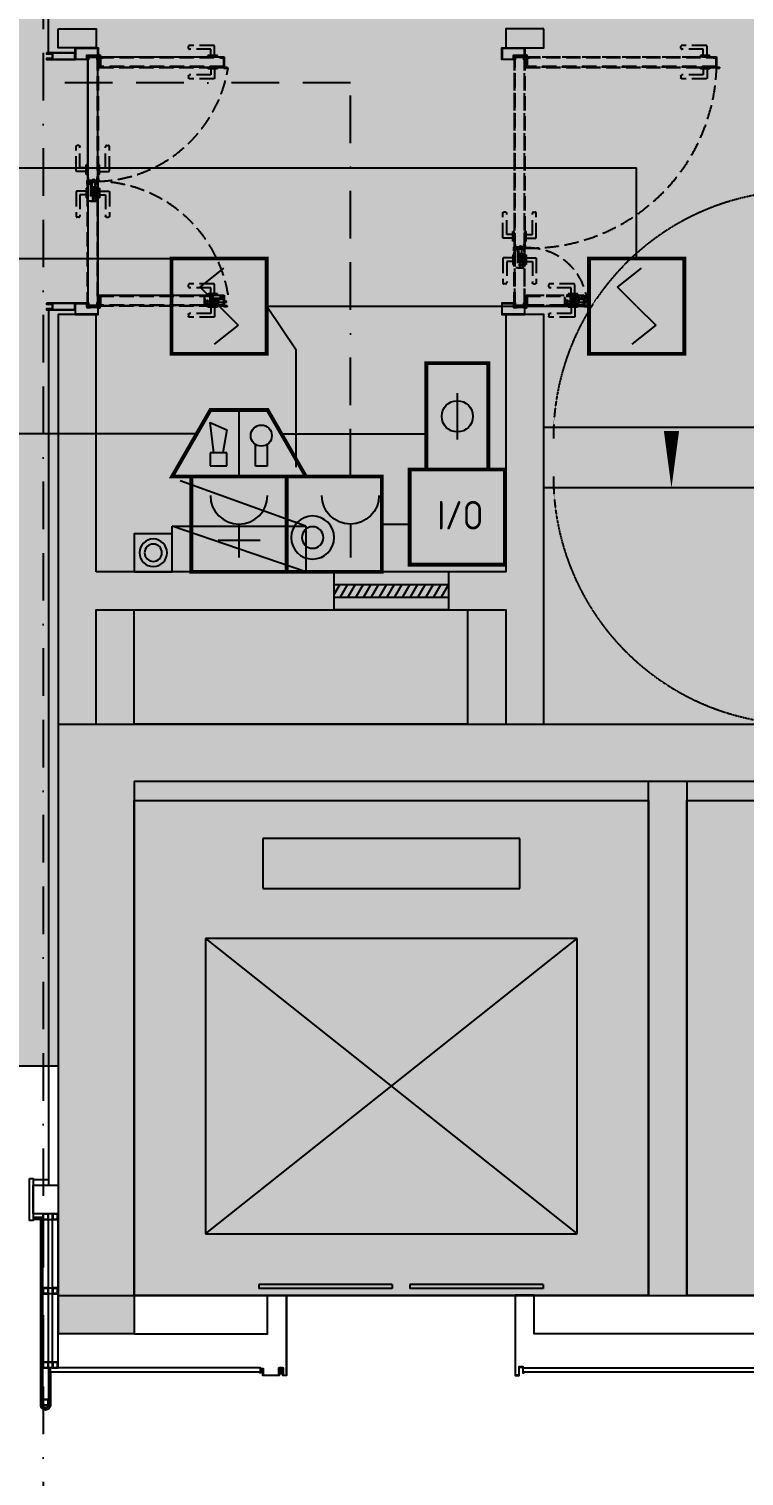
# Model space of a CAD drawing. Extents: x -284868 to 304789, y -137694 to 137894.
# Drawn here: x 202035 to 205789, y -96536 to -88938 of the extents above; entities that cross this region are included whole.
import ezdxf
from ezdxf.enums import TextEntityAlignment as Align

# ---------------------------------------------------------------- set-up
doc = ezdxf.new("R2010")
doc.units = 0
doc.linetypes.add('BORDER2', pattern=[0.875, 0.25, -0.125, 0.25, -0.125, 0, -0.125])
doc.linetypes.add('DASH', pattern=[0.35, 0.25, -0.1])
doc.layers.get('0').update_dxf_attribs({"linetype": 'CONTINUOUS'})
for name, color, linetype in [('0-墙', 4, 'CONTINUOUS'), ('0-建筑柱体', 251, 'CONTINUOUS'), ('0-消防栓(给排水)', 9, 'CONTINUOUS'), ('0-电梯', 3, 'CONTINUOUS'), ('0-窗', 11, 'CONTINUOUS'), ('0-非设计区域', 251, 'CONTINUOUS'), ('1P-DOOR-门扇', 2, 'CONTINUOUS'), ('1P-DP-门套', 2, 'CONTINUOUS'), ('E-FIRE-CIRC', 120, 'CONTINUOUS'), ('E-FIRE-EQPM', 3, 'CONTINUOUS'), ('EQUIP-消防', 3, 'CONTINUOUS'), ('P-完成面', 42, 'CONTINUOUS'), ('P-平面楼梯', 3, 'CONTINUOUS'), ('P-门扇', 6, 'CONTINUOUS'), ('WIRE-消防电源', 2, 'TG_D'), ('WIRE-照明', 130, 'CONTINUOUS'), ('WIRE-电话插孔', 120, 'BORDER2'), ('塔楼平面图$0$EQUIP-消防', 3, 'CONTINUOUS'), ('塔楼平面图$0$EQUIP_消火栓', 7, 'CONTINUOUS')]:
    doc.layers.add(name, color=color, linetype=linetype)
doc.layers.get('塔楼平面图$0$EQUIP_消火栓').off()
doc.styles.add('_TEL_ATTDEF', font='GBENOR', dxfattribs={"width": 0.8, "height": 3, "bigfont": 'GBCBIG'})
doc.styles.get("Standard").update_dxf_attribs({"font": 'GBENOR', "bigfont": 'GBCBIG'})
doc.styles.add('TG_LINETYPE', font='SIMPLEX', dxfattribs={"width": 0.8, "height": 3, "bigfont": 'HZTXT'})
doc.styles.add('塔楼平面图$0$Standard', font='gbenor.shx', dxfattribs={"bigfont": 'gbcbig.shx'})
doc.linetypes.add('TG_D', pattern='A,2,-0.3,["D",TG_LINETYPE,S=0.1,R=0,X=-0.23,Y=-0.15],0', length=2.3)
pattern_1 = [(45, (-0.1692, 11.7), (-1.12253, 1.12253), []), (135, (-0.1692, 11.7), (-1.12253, -1.12253), [])]
pattern_2 = [(225, (0.1692, 38.3), (1.12253, -1.12253), []), (315, (0.1692, 38.3), (1.12253, 1.12253), [])]

# ---------------------------------------------------------------- blocks, each defined once
blk = doc.blocks.new('213r5467')
for p, q in [((-90909.2, -260063), (-90909.2, -260325.5)), ((-89559.2, -260063), (-90909.2, -260063)), ((-89559.2, -260325.5), (-89559.2, -260063)), ((-90909.2, -260325.5), (-89559.2, -260325.5)), ((-91209.2, -260588), (-91209.2, -262138)), ((-89259.2, -260588), (-91209.2, -260588)), ((-91209.2, -260588), (-89259.2, -262138)), ((-91209.2, -262138), (-89259.2, -260588)), ((-89259.2, -262138), (-89259.2, -260588)), ((-91209.2, -262138), (-89259.2, -262138))]:
    blk.add_line(p, q)
blk.add_lwpolyline([(-88884.2, -262463), (-91584.2, -262463), (-91584.2, -259863), (-88884.2, -259863), (-88884.2, -262463)])
blk = doc.blocks.new('sgASGHHHH')
for points in [[(-108645.8, -911224), (-109045.8, -910924), (-109045.8, -914124), (-108645.8, -914124)], [(-109045.8, -910924), (-108645.8, -911224), (-102995.8, -911224), (-102645.8, -910924)]]:
    blk.add_hatch(color=256).paths.add_polyline_path(points)
at = {"color": 4}
for p, q in [((-109045.8, -910924), (-109045.8, -914124)), ((-109045.8, -910924), (-102645.8, -910924)), ((-108645.8, -911224), (-108645.8, -914124)), ((-108645.8, -911224), (-102995.8, -911224)), ((-108645.8, -914124), (-109045.8, -914124))]:
    blk.add_line(p, q, dxfattribs=at)
blk = doc.blocks.new('A$C5B4E3DF6')
for p, q in [((0, 240), (-658.7, 476.9)), ((-700, 0), (-700, 240)), ((0, 0), (-700, 240)), ((-700, 240), (0, 240)), ((0, 240), (0, 0)), ((0, 0), (-700, 0))]:
    blk.add_line(p, q)
for points in [[(-700, 240), (-541.4, 498.1), (-398.1, 240)], [(-398.1, 240), (-239.5, 498.1), (-96.1, 240)], [(-700, 0), (-700, 240), (0, 0)]]:
    blk.add_solid(points)
blk = doc.blocks.new('A$C2E9C7AB1')
blk.add_lwpolyline([(-200, 0), (0, 0), (0, -200), (-200, -200)], close=True)
for radius in [72.3, 45.5]:
    blk.add_circle((-100, -100), radius)
blk = doc.blocks.new('A$C3F6147FC')
blk.add_blockref('A$C5B4E3DF6', (1300, 7700))
at = {"xscale": -1, "rotation": 270}
blk.add_blockref('A$C2E9C7AB1', (600, 7900), dxfattribs=at)
blk = doc.blocks.new('$WINLIB2D$00000039')
at = {"color": 0}
for points in [[(-0.5, 0.5), (-0.5, -0.5)], [(0.5, 0.5), (-0.5, 0.5)], [(0.5, -0.5), (0.5, 0.5)], [(-0.5, 0.167), (0.5, 0.167)], [(-0.384, -0.167), (-0.448, 0.167)], [(-0.316, -0.167), (-0.38, 0.167)], [(-0.248, -0.167), (-0.312, 0.167)], [(-0.18, -0.167), (-0.244, 0.167)], [(-0.112, -0.167), (-0.176, 0.167)], [(-0.044, -0.167), (-0.108, 0.167)], [(0.024, -0.167), (-0.04, 0.167)], [(0.092, -0.167), (0.028, 0.167)], [(0.16, -0.167), (0.096, 0.167)], [(0.228, -0.167), (0.164, 0.167)], [(0.296, -0.167), (0.232, 0.167)], [(0.364, -0.167), (0.3, 0.167)], [(0.432, -0.167), (0.368, 0.167)], [(0.5, -0.167), (0.436, 0.167)], [(-0.452, -0.167), (-0.5, 0.084)], [(-0.5, -0.167), (0.5, -0.167)], [(0.5, -0.5), (-0.5, -0.5)]]:
    blk.add_lwpolyline(points, dxfattribs=at)
blk = doc.blocks.new('$DORLIB2D$00000127')
at = {"color": 0}
for points in [[(-0.5333, 0.7949), (-0.5333, 0.6904)], [(-0.0333, 0.7949), (-0.5333, 0.7949)], [(-0.0333, 0.7949), (-0.0333, 0.6904)], [(0.5333, 0.7949), (0.0333, 0.7949)], [(0.0333, 0.7949), (0.0333, 0.6904)], [(0.5333, 0.7949), (0.5333, 0.6904)], [(-0.0333, 0.6904), (-0.5333, 0.6904)], [(0.5333, 0.6904), (0.0333, 0.6904)], [(0.5, 0.5), (-0.5, 0.5)]]:
    blk.add_lwpolyline(points, dxfattribs=at)
blk = doc.blocks.new('A$C00a7c3ed')
at = {"linetype": 'DASH'}
for points in [[(-3800, 0, 0.414206), (-5100, -1300)], [(-3800, -2800, -0.41422), (-5100, -1500)]]:
    blk.add_lwpolyline(points, format="xyb", dxfattribs=at)
blk.add_lwpolyline([(-4480, -1147.5, 0, 0, 0), (-4480, -1560, 0, 80, 0), (-4480, -1260, 0, 0, 0)], format="xyseb")
blk.add_lwpolyline([(-5150, -1240), (-3860, -1240), (-3860, -1560), (-5150, -1560)], close=True)
blk = doc.blocks.new('A$C611527F21')
h = blk.add_hatch(color=7)
h.dxf.hatch_style = 1
h.set_gradient(color1=(255, 255, 255), color2=(255, 255, 0), tint=1, name='CYLINDER')
h.paths.add_polyline_path([(1340, -405), (1340, -380), (1320, -380), (1320, -406), (1325, -410), (1335, -410)])
for points in [[(60, -375), (60, -405), (55, -405), (55, -400), (56.5, -400), (56.5, -403.5), (58.5, -403.5), (58.5, -373.5), (81.5, -373.5), (81.5, -418.5), (98.5, -418.5), (98.5, 0), (0, 0), (0, 1.5), (100, 1.5), (100, -420), (80, -420), (80, -375), (60, -375)], [(1438.5, -400), (1438.5, -403.5), (1436.5, -403.5), (1436.5, -383.5), (1423.5, -383.5), (1423.5, -418.5), (1341.5, -418.5), (1341.5, -378.5), (1318.5, -378.5), (1318.5, -418.5), (1301.5, -418.5), (1301.5, 0), (1400, 0), (1400, 1.5), (1300, 1.5), (1300, -420), (1320, -420), (1320, -380), (1340, -380), (1340, -420), (1425, -420), (1425, -385), (1435, -385), (1435, -405), (1440, -405), (1440, -400), (1438.5, -400)]]:
    blk.add_lwpolyline(points)
blk.add_lwpolyline([(1340, -405), (1340, -380), (1320, -380), (1320, -406), (1325, -410), (1335, -410)], close=True)
blk = doc.blocks.new('A$C612A7C51')
for p, q in [((0.2, 34.9), (2.5, 34.9)), ((0.2, 34.9), (0.2, -1.2)), ((2.5, 34.9), (2.5, -1.2)), ((0.2, -1.2), (0.6, -3.1))]:
    blk.add_line(p, q)
for centre, radius, start, end in [((1.4, -6.7), 5.62, 101.53696, 78.46304), ((1.4, -6.7), 3.75, 100.86771, 85.47503), ((3.5, -0.1), 3.43, 199.35235, 238.0625)]:
    blk.add_arc(centre, radius, start, end)
blk = doc.blocks.new('A$C46293241')
at = {"layer": '1P-DP-门套'}
h = blk.add_hatch(dxfattribs=at)
h.set_pattern_fill('ANSI37', color=8, scale=0.3, style=0)
h.set_pattern_definition([(45, (-55.7338, 55.9993), (-0.67352, 0.67352), []), (135, (-55.7338, 55.9993), (-0.67352, -0.67352), [])])
h.paths.add_polyline_path([(-44.4, 58), (-44.4, 56), (-55.7, 56), (-55.7, 58)])
h = blk.add_hatch(dxfattribs=at)
h.set_pattern_fill('ANSI37', color=8, scale=0.3, style=0)
h.set_pattern_definition([(45, (-40.75, 41.9725), (-0.67352, 0.67352), []), (135, (-40.75, 41.9725), (-0.67352, -0.67352), [])])
h.paths.add_polyline_path([(-38.7, 42), (-40.7, 42), (-40.7, 56.7), (-38.7, 56.7)])
at = {"layer": '1P-DP-门套', "color": 8}
for points in [[(-44.4, 58), (-44.4, 56), (-55.7, 56), (-55.7, 58)], [(-38.7, 42), (-40.7, 42), (-40.7, 56.7), (-38.7, 56.7)]]:
    blk.add_lwpolyline(points, close=True, dxfattribs=at)
at = {"layer": 'P-完成面'}
blk.add_lwpolyline([(-39.3, 40.1, 0.238815), (-38.7, 41.1), (-38.7, 58), (-60, 58), (-60, 120), (0, 120), (0, 100), (-1.2, 100), (-1.2, 118.8), (-58.8, 118.8), (-58.8, 59.2), (-37.5, 59.2), (-37.5, 40.5, -0.238815), (-38.1, 39.5), (-38.2, 39.4, 0.238815), (-38.7, 38.4), (-38.7, 1.2), (-1.2, 1.2), (-1.2, 20), (0, 20), (0, 0), (-39.9, 0), (-39.9, 39, -0.238815), (-39.4, 40), (-39.3, 40.1)], format="xyb", dxfattribs=at)
blk.add_lwpolyline([(-3.2, 113.6), (-1.2, 113.6), (-1.2, 5.6), (-3.2, 5.6)], close=True, dxfattribs=at)
blk = doc.blocks.new('A$C31043D8C')
at = {"layer": 'P-门扇', "color": 251, "linetype": 'DASH', "ltscale": 300}
for p, q in [((-25, 0), (-25, -6)), ((-25, 0), (25, 0)), ((25, 0), (25, -6)), ((-23, -8), (23, -8)), ((-10, -8), (-10, -55)), ((-5, -60), (122, -60)), ((10, -8), (10, -40)), ((10, -40), (122, -40)), ((127, -45), (127, -55))]:
    blk.add_line(p, q, dxfattribs=at)
for centre, radius, start, end in [((-23, -6), 2, 180, 270), ((-5, -55), 5, 180, 270), ((23, -6), 2, 270, 0), ((122, -45), 5, 0, 90), ((122, -55), 5, 270, 0)]:
    blk.add_arc(centre, radius, start, end, dxfattribs=at)
blk = doc.blocks.new('*U269')
at = {"layer": 'P-门扇', "linetype": 'DASH', "ltscale": 300}
h = blk.add_hatch(dxfattribs=at)
h.set_pattern_fill('ANSI37', color=251, scale=0.5, style=0)
h.set_pattern_definition(pattern_1)
h.paths.add_polyline_path([(2.3, 11.7), (2.3, 41.7), (-0.2, 41.7), (-0.2, 11.7)])
h = blk.add_hatch(dxfattribs=at)
h.set_pattern_fill('ANSI37', color=251, scale=0.2, style=0)
h.set_pattern_definition([(45, (657.35, 55.1438), (-0.449013, 0.449013), []), (135, (657.35, 55.1438), (-0.449013, -0.449013), [])])
h.paths.add_polyline_path([(657.4, 56), (669.3, 56), (669.3, 55.1), (657.4, 55.1)])
at = {"layer": 'P-门扇', "color": 251, "linetype": 'DASH', "ltscale": 300}
for points in [[(2.3, 11.7), (2.3, 41.7), (-0.2, 41.7), (-0.2, 11.7)], [(0.8, 54.2), (654.7, 54.2), (654.7, 51.2), (0.8, 51.2)], [(0.8, 3.8), (654.7, 3.8), (654.7, 0.8), (0.8, 0.8)], [(657.4, 56), (669.3, 56), (669.3, 55.1), (657.4, 55.1)]]:
    blk.add_lwpolyline(points, close=True, dxfattribs=at)
for points in [[(654.7, 57.6), (654.7, 0.8), (0.8, 0.8), (0.8, 10.8), (3.3, 10.8), (3.3, 24.1), (2.4, 24.1), (2.4, 11.6), (0, 11.6), (0, 0), (655.5, 0), (655.5, 56.8), (671.2, 56.8, 0.995191), (671.2, 57.6), (653.4, 57.6, 0.414214), (653.2, 57.4), (653.2, 55.2, -0.414214), (652.2, 54.2), (0.8, 54.2), (0.8, 42.5), (3.3, 42.5), (3.3, 24.2), (2.4, 24.2), (2.4, 41.8), (0, 41.8), (0, 55), (652.2, 55, 0.414214), (652.4, 55.2), (652.4, 57.4, -0.414214), (653.4, 58.4), (671.1, 58.4, -1), (671.2, 56), (657.4, 56), (657.4, 56.8)], [(6.5, 5), (19.8, 5), (19.8, 3.8), (19.8, 5), (6.5, 5, -0.414214), (6, 5.5), (6, 49.5, -0.414214), (6.5, 50), (19.8, 50), (19.8, 51.2), (6.5, 51.2, 0.414214), (4.8, 49.5), (4.8, 5.8, 0.414214), (6.8, 3.8), (19.8, 3.8)], [(651.4, 5), (638.2, 5), (638.2, 3.8), (638.2, 5), (651.4, 5, 0.414214), (652, 5.5), (652, 49.5, 0.414214), (651.4, 50), (638.2, 50), (638.2, 51.2), (651.4, 51.2, -0.414214), (653.2, 49.5), (653.2, 5.8, -0.414214), (651.1, 3.8), (638.2, 3.8)]]:
    blk.add_lwpolyline(points, format="xyb", dxfattribs=at)
at = {"layer": '1P-DOOR-门扇', "color": 8, "linetype": 'ByBlock', "rotation": 180}
blk.add_blockref('A$C31043D8C', (595.4, 55), dxfattribs=at)
at = {"layer": '1P-DOOR-门扇', "color": 8, "linetype": 'ByBlock', "xscale": -1}
blk.add_blockref('A$C31043D8C', (595.4, 0), dxfattribs=at)
blk = doc.blocks.new('*U270')
at = {"layer": 'P-门扇', "linetype": 'DASH', "ltscale": 300}
h = blk.add_hatch(dxfattribs=at)
h.set_pattern_fill('ANSI37', color=251, scale=0.5, style=0)
h.set_pattern_definition(pattern_1)
h.paths.add_polyline_path([(2.3, 11.7), (2.3, 41.7), (-0.2, 41.7), (-0.2, 11.7)])
h = blk.add_hatch(dxfattribs=at)
h.set_pattern_fill('ANSI37', color=251, scale=0.2, style=0)
h.set_pattern_definition([(45, (657.4896, 55.1438), (-0.449013, 0.449013), []), (135, (657.4896, 55.1438), (-0.449013, -0.449013), [])])
h.paths.add_polyline_path([(657.5, 56), (669.5, 56), (669.5, 55.1), (657.5, 55.1)])
at = {"layer": 'P-门扇', "color": 251, "linetype": 'DASH', "ltscale": 300}
for points in [[(2.3, 11.7), (2.3, 41.7), (-0.2, 41.7), (-0.2, 11.7)], [(0.8, 54.2), (654.8, 54.2), (654.8, 51.2), (0.8, 51.2)], [(0.8, 3.8), (654.8, 3.8), (654.8, 0.8), (0.8, 0.8)], [(657.5, 56), (669.5, 56), (669.5, 55.1), (657.5, 55.1)]]:
    blk.add_lwpolyline(points, close=True, dxfattribs=at)
for points in [[(654.8, 57.6), (654.8, 0.8), (0.8, 0.8), (0.8, 10.8), (3.3, 10.8), (3.3, 24.1), (2.4, 24.1), (2.4, 11.6), (0, 11.6), (0, 0), (655.6, 0), (655.6, 56.8), (671.3, 56.8, 0.995191), (671.3, 57.6), (653.5, 57.6, 0.414214), (653.3, 57.4), (653.3, 55.2, -0.414214), (652.3, 54.2), (0.8, 54.2), (0.8, 42.5), (3.3, 42.5), (3.3, 24.2), (2.4, 24.2), (2.4, 41.8), (0, 41.8), (0, 55), (652.3, 55, 0.414214), (652.5, 55.2), (652.5, 57.4, -0.414214), (653.5, 58.4), (671.3, 58.4, -1), (671.3, 56), (657.5, 56), (657.5, 56.8)], [(6.5, 5), (19.8, 5), (19.8, 3.8), (19.8, 5), (6.5, 5, -0.414214), (6, 5.5), (6, 49.5, -0.414214), (6.5, 50), (19.8, 50), (19.8, 51.2), (6.5, 51.2, 0.414214), (4.8, 49.5), (4.8, 5.8, 0.414214), (6.8, 3.8), (19.8, 3.8)], [(651.6, 5), (638.3, 5), (638.3, 3.8), (638.3, 5), (651.6, 5, 0.414214), (652.1, 5.5), (652.1, 49.5, 0.414214), (651.6, 50), (638.3, 50), (638.3, 51.2), (651.6, 51.2, -0.414214), (653.3, 49.5), (653.3, 5.8, -0.414214), (651.3, 3.8), (638.3, 3.8)]]:
    blk.add_lwpolyline(points, format="xyb", dxfattribs=at)
at = {"layer": '1P-DOOR-门扇', "color": 8, "linetype": 'ByBlock', "rotation": 180}
blk.add_blockref('A$C31043D8C', (595.6, 55), dxfattribs=at)
at = {"layer": '1P-DOOR-门扇', "color": 8, "linetype": 'ByBlock', "xscale": -1}
blk.add_blockref('A$C31043D8C', (595.6, 0), dxfattribs=at)
blk = doc.blocks.new('A$C0AC0499D')
at = {"layer": 'P-门扇', "color": 251, "linetype": 'DASH', "ltscale": 300}
for p, q in [((0, 6), (-12, 6)), ((-12, 4), (-12, 6)), ((-12, 4), (0, -6)), ((0, -10), (0, 10)), ((0, 10), (3, 10)), ((3, -10), (3, 10)), ((3, 8), (88, 8)), ((88, 8), (88, -8)), ((98.8, 0), (-13.9, 0)), ((-4, 0), (0, 0)), ((3, -10), (0, -10)), ((2, 0), (1.2, 0)), ((3, -8), (88, -8))]:
    blk.add_line(p, q, dxfattribs=at)
blk = doc.blocks.new('A$C6733057F')
at = {"layer": 'P-门扇', "color": 251, "linetype": 'DASH', "ltscale": 300}
blk.add_line((102.6, -21.2), (102.6, 21.2), dxfattribs=at)
for points in [[(3.5, 13.9), (102.6, 13.9), (102.6, -14.1), (3.5, -14.1)], [(3.5, 12.4), (101.1, 12.4), (101.1, -12.6), (3.5, -12.6)]]:
    blk.add_lwpolyline(points, dxfattribs=at)
at = {"layer": '1P-DOOR-门扇', "color": 8}
blk.add_blockref('A$C31043D8C', (60, -25), dxfattribs=at)
at = {"layer": 'P-门扇', "color": 251, "linetype": 'DASH', "ltscale": 300, "extrusion": (0, 0, -1), "zscale": -1, "rotation": 180}
blk.add_blockref('A$C0AC0499D', (0, 0), dxfattribs=at)
blk = doc.blocks.new('*U267')
at = {"layer": 'P-门扇', "linetype": 'DASH', "ltscale": 300}
h = blk.add_hatch(dxfattribs=at)
h.set_pattern_fill('ANSI37', color=251, scale=0.5, angle=180, style=0)
h.set_pattern_definition(pattern_2)
h.paths.add_polyline_path([(-2.3, 38.3), (-2.3, 8.3), (0.2, 8.3), (0.2, 38.3)])
h = blk.add_hatch(dxfattribs=at)
h.set_pattern_fill('ANSI37', color=251, scale=0.2, angle=180, style=0)
h.set_pattern_definition([(225, (-657.4896, -5.1438), (0.449013, -0.449013), []), (315, (-657.4896, -5.1438), (0.449013, 0.449013), [])])
h.paths.add_polyline_path([(-657.5, -6), (-669.5, -6), (-669.5, -5.1), (-657.5, -5.1)])
at = {"layer": 'P-门扇', "color": 251, "linetype": 'DASH', "ltscale": 300}
for points in [[(-654.8, -7.6), (-654.8, 49.2), (-0.8, 49.2), (-0.8, 39.2), (-3.3, 39.2), (-3.3, 25.9), (-2.4, 25.9), (-2.4, 38.4), (0, 38.4), (0, 50), (-655.6, 50), (-655.6, -6.8), (-671.3, -6.8, 0.995191), (-671.3, -7.6), (-653.5, -7.6, 0.414214), (-653.3, -7.4), (-653.3, -5.2, -0.414214), (-652.3, -4.2), (-0.8, -4.2), (-0.8, 7.5), (-3.3, 7.5), (-3.3, 25.8), (-2.4, 25.8), (-2.4, 8.2), (0, 8.2), (0, -5), (-652.3, -5, 0.414214), (-652.5, -5.2), (-652.5, -7.4, -0.414214), (-653.5, -8.4), (-671.3, -8.4, -1), (-671.3, -6), (-657.5, -6), (-657.5, -6.8)], [(-651.6, 45), (-638.3, 45), (-638.3, 46.2), (-638.3, 45), (-651.6, 45, 0.414214), (-652.1, 44.5), (-652.1, 0.5, 0.414214), (-651.6, 0), (-638.3, 0), (-638.3, -1.2), (-651.6, -1.2, -0.414214), (-653.3, 0.5), (-653.3, 44.2, -0.414214), (-651.3, 46.2), (-638.3, 46.2)], [(-6.5, 45), (-19.8, 45), (-19.8, 46.2), (-19.8, 45), (-6.5, 45, -0.414214), (-6, 44.5), (-6, 0.5, -0.414214), (-6.5, 0), (-19.8, 0), (-19.8, -1.2), (-6.5, -1.2, 0.414214), (-4.8, 0.5), (-4.8, 44.2, 0.414214), (-6.8, 46.2), (-19.8, 46.2)]]:
    blk.add_lwpolyline(points, format="xyb", dxfattribs=at)
for points in [[(-0.8, 46.2), (-654.8, 46.2), (-654.8, 49.2), (-0.8, 49.2)], [(-2.3, 38.3), (-2.3, 8.3), (0.2, 8.3), (0.2, 38.3)], [(-657.5, -6), (-669.5, -6), (-669.5, -5.1), (-657.5, -5.1)], [(-0.8, -4.2), (-654.8, -4.2), (-654.8, -1.2), (-0.8, -1.2)]]:
    blk.add_lwpolyline(points, close=True, dxfattribs=at)
at = {"layer": 'P-门扇', "color": 251, "linetype": 'DASH', "ltscale": 300, "extrusion": (0, 0, -1), "zscale": -1, "rotation": 180}
blk.add_blockref('A$C31043D8C', (595.6, 50), dxfattribs=at)
at = {"layer": 'P-门扇', "color": 251, "linetype": 'DASH', "ltscale": 300}
blk.add_blockref('A$C6733057F', (-655.6, 20), dxfattribs=at)
blk = doc.blocks.new('*U268')
at = {"layer": 'P-门扇', "linetype": 'DASH', "ltscale": 300}
h = blk.add_hatch(dxfattribs=at)
h.set_pattern_fill('ANSI37', color=251, scale=0.5, angle=180, style=0)
h.set_pattern_definition(pattern_2)
h.paths.add_polyline_path([(-2.3, 38.3), (-2.3, 8.3), (0.2, 8.3), (0.2, 38.3)])
h = blk.add_hatch(dxfattribs=at)
h.set_pattern_fill('ANSI37', color=251, scale=0.2, angle=180, style=0)
h.set_pattern_definition([(225, (-657.35, -5.1438), (0.449013, -0.449013), []), (315, (-657.35, -5.1438), (0.449013, 0.449013), [])])
h.paths.add_polyline_path([(-657.4, -6), (-669.3, -6), (-669.3, -5.1), (-657.4, -5.1)])
at = {"layer": 'P-门扇', "color": 251, "linetype": 'DASH', "ltscale": 300}
for points in [[(-654.7, -7.6), (-654.7, 49.2), (-0.8, 49.2), (-0.8, 39.2), (-3.3, 39.2), (-3.3, 25.9), (-2.4, 25.9), (-2.4, 38.4), (0, 38.4), (0, 50), (-655.5, 50), (-655.5, -6.8), (-671.2, -6.8, 0.995191), (-671.2, -7.6), (-653.4, -7.6, 0.414214), (-653.2, -7.4), (-653.2, -5.2, -0.414214), (-652.2, -4.2), (-0.8, -4.2), (-0.8, 7.5), (-3.3, 7.5), (-3.3, 25.8), (-2.4, 25.8), (-2.4, 8.2), (0, 8.2), (0, -5), (-652.2, -5, 0.414214), (-652.4, -5.2), (-652.4, -7.4, -0.414214), (-653.4, -8.4), (-671.1, -8.4, -1), (-671.2, -6), (-657.4, -6), (-657.4, -6.8)], [(-651.5, 45), (-638.2, 45), (-638.2, 46.2), (-638.2, 45), (-651.5, 45, 0.414214), (-652, 44.5), (-652, 0.5, 0.414214), (-651.5, 0), (-638.2, 0), (-638.2, -1.2), (-651.5, -1.2, -0.414214), (-653.2, 0.5), (-653.2, 44.2, -0.414214), (-651.2, 46.2), (-638.2, 46.2)], [(-6.5, 45), (-19.8, 45), (-19.8, 46.2), (-19.8, 45), (-6.5, 45, -0.414214), (-6, 44.5), (-6, 0.5, -0.414214), (-6.5, 0), (-19.8, 0), (-19.8, -1.2), (-6.5, -1.2, 0.414214), (-4.8, 0.5), (-4.8, 44.2, 0.414214), (-6.8, 46.2), (-19.8, 46.2)]]:
    blk.add_lwpolyline(points, format="xyb", dxfattribs=at)
for points in [[(-0.8, 46.2), (-654.7, 46.2), (-654.7, 49.2), (-0.8, 49.2)], [(-2.3, 38.3), (-2.3, 8.3), (0.2, 8.3), (0.2, 38.3)], [(-657.4, -6), (-669.3, -6), (-669.3, -5.1), (-657.4, -5.1)], [(-0.8, -4.2), (-654.7, -4.2), (-654.7, -1.2), (-0.8, -1.2)]]:
    blk.add_lwpolyline(points, close=True, dxfattribs=at)
at = {"layer": 'P-门扇', "color": 251, "linetype": 'DASH', "ltscale": 300, "extrusion": (0, 0, -1), "zscale": -1, "rotation": 180}
blk.add_blockref('A$C31043D8C', (595.5, 50), dxfattribs=at)
at = {"layer": 'P-门扇', "color": 251, "linetype": 'DASH', "ltscale": 300}
blk.add_blockref('A$C6733057F', (-655.5, 20), dxfattribs=at)
blk = doc.blocks.new('*U277')
at = {"layer": 'P-门扇', "linetype": 'DASH', "ltscale": 300}
h = blk.add_hatch(dxfattribs=at)
h.set_pattern_fill('ANSI37', color=251, scale=0.5, style=0)
h.set_pattern_definition(pattern_1)
h.paths.add_polyline_path([(2.3, 11.7), (2.3, 41.7), (-0.2, 41.7), (-0.2, 11.7)])
h = blk.add_hatch(dxfattribs=at)
h.set_pattern_fill('ANSI37', color=251, scale=0.2, style=0)
h.set_pattern_definition([(45, (1001.9, 55.1438), (-0.449013, 0.449013), []), (135, (1001.9, 55.1438), (-0.449013, -0.449013), [])])
h.paths.add_polyline_path([(1001.9, 56), (1013.9, 56), (1013.9, 55.1), (1001.9, 55.1)])
at = {"layer": 'P-门扇', "color": 251, "linetype": 'DASH', "ltscale": 300}
for points in [[(2.3, 11.7), (2.3, 41.7), (-0.2, 41.7), (-0.2, 11.7)], [(0.8, 54.2), (999.2, 54.2), (999.2, 51.2), (0.8, 51.2)], [(0.8, 3.8), (999.2, 3.8), (999.2, 0.8), (0.8, 0.8)], [(1001.9, 56), (1013.9, 56), (1013.9, 55.1), (1001.9, 55.1)]]:
    blk.add_lwpolyline(points, close=True, dxfattribs=at)
for points in [[(999.2, 57.6), (999.2, 0.8), (0.8, 0.8), (0.8, 10.8), (3.3, 10.8), (3.3, 24.1), (2.4, 24.1), (2.4, 11.6), (0, 11.6), (0, 0), (1000, 0), (1000, 56.8), (1015.7, 56.8, 0.995191), (1015.7, 57.6), (997.9, 57.6, 0.414214), (997.7, 57.4), (997.7, 55.2, -0.414214), (996.7, 54.2), (0.8, 54.2), (0.8, 42.5), (3.3, 42.5), (3.3, 24.2), (2.4, 24.2), (2.4, 41.8), (0, 41.8), (0, 55), (996.7, 55, 0.414214), (996.9, 55.2), (996.9, 57.4, -0.414214), (997.9, 58.4), (1015.7, 58.4, -1), (1015.7, 56), (1001.9, 56), (1001.9, 56.8)], [(6.5, 5), (19.8, 5), (19.8, 3.8), (19.8, 5), (6.5, 5, -0.414214), (6, 5.5), (6, 49.5, -0.414214), (6.5, 50), (19.8, 50), (19.8, 51.2), (6.5, 51.2, 0.414214), (4.8, 49.5), (4.8, 5.8, 0.414214), (6.8, 3.8), (19.8, 3.8)], [(996, 5), (982.7, 5), (982.7, 3.8), (982.7, 5), (996, 5, 0.414214), (996.5, 5.5), (996.5, 49.5, 0.414214), (996, 50), (982.7, 50), (982.7, 51.2), (996, 51.2, -0.414214), (997.7, 49.5), (997.7, 5.8, -0.414214), (995.7, 3.8), (982.7, 3.8)]]:
    blk.add_lwpolyline(points, format="xyb", dxfattribs=at)
at = {"layer": '1P-DOOR-门扇', "color": 8, "linetype": 'ByBlock', "rotation": 180}
blk.add_blockref('A$C31043D8C', (940, 55), dxfattribs=at)
at = {"layer": '1P-DOOR-门扇', "color": 8, "linetype": 'ByBlock', "xscale": -1}
blk.add_blockref('A$C31043D8C', (940, 0), dxfattribs=at)
blk = doc.blocks.new('*U278')
at = {"layer": 'P-门扇', "linetype": 'DASH', "ltscale": 300}
h = blk.add_hatch(dxfattribs=at)
h.set_pattern_fill('ANSI37', color=251, scale=0.5, style=0)
h.set_pattern_definition(pattern_1)
h.paths.add_polyline_path([(2.3, 11.7), (2.3, 41.7), (-0.2, 41.7), (-0.2, 11.7)])
h = blk.add_hatch(dxfattribs=at)
h.set_pattern_fill('ANSI37', color=251, scale=0.2, style=0)
h.set_pattern_definition([(45, (1007.4888, 55.1438), (-0.449013, 0.449013), []), (135, (1007.4888, 55.1438), (-0.449013, -0.449013), [])])
h.paths.add_polyline_path([(1007.5, 56), (1019.5, 56), (1019.5, 55.1), (1007.5, 55.1)])
at = {"layer": 'P-门扇', "color": 251, "linetype": 'DASH', "ltscale": 300}
for points in [[(2.3, 11.7), (2.3, 41.7), (-0.2, 41.7), (-0.2, 11.7)], [(0.8, 54.2), (1004.8, 54.2), (1004.8, 51.2), (0.8, 51.2)], [(0.8, 3.8), (1004.8, 3.8), (1004.8, 0.8), (0.8, 0.8)], [(1007.5, 56), (1019.5, 56), (1019.5, 55.1), (1007.5, 55.1)]]:
    blk.add_lwpolyline(points, close=True, dxfattribs=at)
for points in [[(1004.8, 57.6), (1004.8, 0.8), (0.8, 0.8), (0.8, 10.8), (3.3, 10.8), (3.3, 24.1), (2.4, 24.1), (2.4, 11.6), (0, 11.6), (0, 0), (1005.6, 0), (1005.6, 56.8), (1021.3, 56.8, 0.995191), (1021.3, 57.6), (1003.5, 57.6, 0.414214), (1003.3, 57.4), (1003.3, 55.2, -0.414214), (1002.3, 54.2), (0.8, 54.2), (0.8, 42.5), (3.3, 42.5), (3.3, 24.2), (2.4, 24.2), (2.4, 41.8), (0, 41.8), (0, 55), (1002.3, 55, 0.414214), (1002.5, 55.2), (1002.5, 57.4, -0.414214), (1003.5, 58.4), (1021.3, 58.4, -1), (1021.3, 56), (1007.5, 56), (1007.5, 56.8)], [(6.5, 5), (19.8, 5), (19.8, 3.8), (19.8, 5), (6.5, 5, -0.414214), (6, 5.5), (6, 49.5, -0.414214), (6.5, 50), (19.8, 50), (19.8, 51.2), (6.5, 51.2, 0.414214), (4.8, 49.5), (4.8, 5.8, 0.414214), (6.8, 3.8), (19.8, 3.8)], [(1001.6, 5), (988.3, 5), (988.3, 3.8), (988.3, 5), (1001.6, 5, 0.414214), (1002.1, 5.5), (1002.1, 49.5, 0.414214), (1001.6, 50), (988.3, 50), (988.3, 51.2), (1001.6, 51.2, -0.414214), (1003.3, 49.5), (1003.3, 5.8, -0.414214), (1001.3, 3.8), (988.3, 3.8)]]:
    blk.add_lwpolyline(points, format="xyb", dxfattribs=at)
at = {"layer": '1P-DOOR-门扇', "color": 8, "linetype": 'ByBlock', "rotation": 180}
blk.add_blockref('A$C31043D8C', (945.6, 55), dxfattribs=at)
at = {"layer": '1P-DOOR-门扇', "color": 8, "linetype": 'ByBlock', "xscale": -1}
blk.add_blockref('A$C31043D8C', (945.6, 0), dxfattribs=at)
blk = doc.blocks.new('*U279')
at = {"layer": 'P-门扇', "linetype": 'DASH', "ltscale": 300}
h = blk.add_hatch(dxfattribs=at)
h.set_pattern_fill('ANSI37', color=251, scale=0.5, angle=180, style=0)
h.set_pattern_definition(pattern_2)
h.paths.add_polyline_path([(-2.3, 38.3), (-2.3, 8.3), (0.2, 8.3), (0.2, 38.3)])
h = blk.add_hatch(dxfattribs=at)
h.set_pattern_fill('ANSI37', color=251, scale=0.2, angle=180, style=0)
h.set_pattern_definition([(225, (-307.4904, -5.1438), (0.449013, -0.449013), []), (315, (-307.4904, -5.1438), (0.449013, 0.449013), [])])
h.paths.add_polyline_path([(-307.5, -6), (-319.5, -6), (-319.5, -5.1), (-307.5, -5.1)])
at = {"layer": 'P-门扇', "color": 251, "linetype": 'DASH', "ltscale": 300}
for points in [[(-304.8, -7.6), (-304.8, 49.2), (-0.8, 49.2), (-0.8, 39.2), (-3.3, 39.2), (-3.3, 25.9), (-2.4, 25.9), (-2.4, 38.4), (0, 38.4), (0, 50), (-305.6, 50), (-305.6, -6.8), (-321.3, -6.8, 0.995191), (-321.3, -7.6), (-303.5, -7.6, 0.414214), (-303.3, -7.4), (-303.3, -5.2, -0.414214), (-302.3, -4.2), (-0.8, -4.2), (-0.8, 7.5), (-3.3, 7.5), (-3.3, 25.8), (-2.4, 25.8), (-2.4, 8.2), (0, 8.2), (0, -5), (-302.3, -5, 0.414214), (-302.5, -5.2), (-302.5, -7.4, -0.414214), (-303.5, -8.4), (-321.3, -8.4, -1), (-321.3, -6), (-307.5, -6), (-307.5, -6.8)], [(-301.6, 45), (-288.3, 45), (-288.3, 46.2), (-288.3, 45), (-301.6, 45, 0.414214), (-302.1, 44.5), (-302.1, 0.5, 0.414214), (-301.6, 0), (-288.3, 0), (-288.3, -1.2), (-301.6, -1.2, -0.414214), (-303.3, 0.5), (-303.3, 44.2, -0.414214), (-301.3, 46.2), (-288.3, 46.2)], [(-6.5, 45), (-19.8, 45), (-19.8, 46.2), (-19.8, 45), (-6.5, 45, -0.414214), (-6, 44.5), (-6, 0.5, -0.414214), (-6.5, 0), (-19.8, 0), (-19.8, -1.2), (-6.5, -1.2, 0.414214), (-4.8, 0.5), (-4.8, 44.2, 0.414214), (-6.8, 46.2), (-19.8, 46.2)]]:
    blk.add_lwpolyline(points, format="xyb", dxfattribs=at)
for points in [[(-0.8, 46.2), (-304.8, 46.2), (-304.8, 49.2), (-0.8, 49.2)], [(-2.3, 38.3), (-2.3, 8.3), (0.2, 8.3), (0.2, 38.3)], [(-307.5, -6), (-319.5, -6), (-319.5, -5.1), (-307.5, -5.1)], [(-0.8, -4.2), (-304.8, -4.2), (-304.8, -1.2), (-0.8, -1.2)]]:
    blk.add_lwpolyline(points, close=True, dxfattribs=at)
at = {"layer": 'P-门扇', "color": 251, "linetype": 'DASH', "ltscale": 300, "extrusion": (0, 0, -1), "zscale": -1, "rotation": 180}
blk.add_blockref('A$C31043D8C', (245.6, 50), dxfattribs=at)
at = {"layer": 'P-门扇', "color": 251, "linetype": 'DASH', "ltscale": 300}
blk.add_blockref('A$C6733057F', (-305.6, 20), dxfattribs=at)
blk = doc.blocks.new('*U276')
at = {"layer": 'P-门扇', "linetype": 'DASH', "ltscale": 300}
h = blk.add_hatch(dxfattribs=at)
h.set_pattern_fill('ANSI37', color=251, scale=0.5, angle=180, style=0)
h.set_pattern_definition(pattern_2)
h.paths.add_polyline_path([(-2.3, 38.3), (-2.3, 8.3), (0.2, 8.3), (0.2, 38.3)])
h = blk.add_hatch(dxfattribs=at)
h.set_pattern_fill('ANSI37', color=251, scale=0.2, angle=180, style=0)
h.set_pattern_definition([(225, (-307.9, -5.1438), (0.449013, -0.449013), []), (315, (-307.9, -5.1438), (0.449013, 0.449013), [])])
h.paths.add_polyline_path([(-307.9, -6), (-319.9, -6), (-319.9, -5.1), (-307.9, -5.1)])
at = {"layer": 'P-门扇', "color": 251, "linetype": 'DASH', "ltscale": 300}
for points in [[(-305.2, -7.6), (-305.2, 49.2), (-0.8, 49.2), (-0.8, 39.2), (-3.3, 39.2), (-3.3, 25.9), (-2.4, 25.9), (-2.4, 38.4), (0, 38.4), (0, 50), (-306, 50), (-306, -6.8), (-321.7, -6.8, 0.995191), (-321.7, -7.6), (-303.9, -7.6, 0.414214), (-303.7, -7.4), (-303.7, -5.2, -0.414214), (-302.7, -4.2), (-0.8, -4.2), (-0.8, 7.5), (-3.3, 7.5), (-3.3, 25.8), (-2.4, 25.8), (-2.4, 8.2), (0, 8.2), (0, -5), (-302.7, -5, 0.414214), (-302.9, -5.2), (-302.9, -7.4, -0.414214), (-303.9, -8.4), (-321.7, -8.4, -1), (-321.7, -6), (-307.9, -6), (-307.9, -6.8)], [(-302, 45), (-288.7, 45), (-288.7, 46.2), (-288.7, 45), (-302, 45, 0.414214), (-302.5, 44.5), (-302.5, 0.5, 0.414214), (-302, 0), (-288.7, 0), (-288.7, -1.2), (-302, -1.2, -0.414214), (-303.7, 0.5), (-303.7, 44.2, -0.414214), (-301.7, 46.2), (-288.7, 46.2)], [(-6.5, 45), (-19.8, 45), (-19.8, 46.2), (-19.8, 45), (-6.5, 45, -0.414214), (-6, 44.5), (-6, 0.5, -0.414214), (-6.5, 0), (-19.8, 0), (-19.8, -1.2), (-6.5, -1.2, 0.414214), (-4.8, 0.5), (-4.8, 44.2, 0.414214), (-6.8, 46.2), (-19.8, 46.2)]]:
    blk.add_lwpolyline(points, format="xyb", dxfattribs=at)
for points in [[(-0.8, 46.2), (-305.2, 46.2), (-305.2, 49.2), (-0.8, 49.2)], [(-2.3, 38.3), (-2.3, 8.3), (0.2, 8.3), (0.2, 38.3)], [(-307.9, -6), (-319.9, -6), (-319.9, -5.1), (-307.9, -5.1)], [(-0.8, -4.2), (-305.2, -4.2), (-305.2, -1.2), (-0.8, -1.2)]]:
    blk.add_lwpolyline(points, close=True, dxfattribs=at)
at = {"layer": 'P-门扇', "color": 251, "linetype": 'DASH', "ltscale": 300, "extrusion": (0, 0, -1), "zscale": -1, "rotation": 180}
blk.add_blockref('A$C31043D8C', (246, 50), dxfattribs=at)
at = {"layer": 'P-门扇', "color": 251, "linetype": 'DASH', "ltscale": 300}
blk.add_blockref('A$C6733057F', (-306, 20), dxfattribs=at)
blk = doc.blocks.new('A$Ccb2b344d')
at = {"layer": 'P-完成面', "color": 251}
for points in [[(0, 0), (30, 0), (30, 30), (0, 30)], [(2, 2), (28, 2), (28, 28), (2, 28)]]:
    blk.add_lwpolyline(points, close=True, dxfattribs=at)
blk = doc.blocks.new('$equip$00002649')
for p, q in [((-0.5, 0.5), (-0.5, -0.5)), ((0.5, 0.5), (-0.5, 0.5)), ((0.5, -0.5), (0.5, 0.5)), ((-0.2, 0.2), (0.05, 0.4)), ((0, 0), (-0.2, 0.2)), ((0, 0), (0.2, -0.2)), ((0.2, -0.2), (-0.05, -0.4)), ((-0.5, -0.5), (0.5, -0.5))]:
    blk.add_line(p, q)
at = {"const_width": 0.04}
blk.add_lwpolyline([(-0.5, 0.5), (0.5, 0.5), (0.5, -0.5), (-0.5, -0.5), (-0.5, 0.5), (0.5, 0.5)], dxfattribs=at)
for p in [(0, 0.5), (-0.5, 0), (0.5, 0), (0, -0.5)]:
    blk.add_point(p)
at = {"color": 7, "flags": 1}
for tag, height, p in [('A', 0.00002, (0, 0)), ('B', 0.4, (0.762, -0.208))]:
    blk.add_attdef(tag, text='', height=height, dxfattribs=at).set_placement(p, align=Align.MIDDLE_CENTER)
blk = doc.blocks.new('$equip$00002655')
for p, q in [((-0.5, 1), (-0.5, 0)), ((0.5, 1), (-0.5, 1)), ((0.5, 0), (0.5, 1)), ((-0.169, 0.5), (-0.169, 0.15)), ((-0.5, 0), (0.5, 0))]:
    blk.add_line(p, q)
at = {"const_width": 0.04}
blk.add_lwpolyline([(-0.5, 1), (0.5, 1), (0.5, 0), (-0.5, 0), (-0.5, 1), (0.5, 1)], dxfattribs=at)
for radius in [0.226, 0.113]:
    blk.add_circle((0.227, 0.36), radius)
blk.add_arc((-0.169, 0.8), 0.3, 180, 0)
for p in [(0, 1), (-0.5, 0.5), (0.5, 0.5), (0, 0)]:
    blk.add_point(p)
at = {"color": 7, "flags": 1}
for tag, height, p in [('B', 0.4, (0.762, 0.292)), ('A', 0.00002, (0, 0))]:
    blk.add_attdef(tag, text='', height=height, dxfattribs=at).set_placement(p, align=Align.MIDDLE_CENTER)
blk = doc.blocks.new('塔楼平面图$0$$equip$00002656')
for p, q in [((-0.5, 1), (-0.5, 0)), ((0.5, 1), (-0.5, 1)), ((0.5, 0), (0.5, 1)), ((0, 0.5), (0, 0.15)), ((-0.219, 0.331), (0.222, 0.331)), ((-0.5, 0), (0.5, 0))]:
    blk.add_line(p, q)
at = {"const_width": 0.04}
blk.add_lwpolyline([(-0.5, 1), (0.5, 1), (0.5, 0), (-0.5, 0), (-0.5, 1), (0.5, 1)], dxfattribs=at)
blk.add_arc((0, 0.8), 0.3, 180, 0)
for p in [(0, 1), (-0.5, 0.5), (0.5, 0.5), (0, 0)]:
    blk.add_point(p)
at = {"color": 7, "style": '塔楼平面图$0$Standard', "flags": 1}
for tag, height, p in [('B', 0.4, (0.762, 0.292)), ('A', 0.00002, (0, 0))]:
    blk.add_attdef(tag, text='', height=height, dxfattribs=at).set_placement(p, align=Align.MIDDLE_CENTER)
blk = doc.blocks.new('塔楼平面图$0$$equip$00002679')
for p, q in [((-0.3, 0.699), (-0.703, 0)), ((0.3, 0.699), (-0.3, 0.699)), ((0.3, 0.699), (-0.3, 0.699)), ((0, 0.699), (0, 0)), ((0.703, 0), (0.3, 0.699)), ((-0.264, 0.249), (-0.304, 0.569)), ((-0.304, 0.569), (-0.128, 0.489)), ((-0.128, 0.489), (-0.168, 0.249)), ((0.174, 0.11), (0.174, 0.338)), ((0.294, 0.338), (0.294, 0.11)), ((-0.304, 0.249), (-0.304, 0.113)), ((-0.128, 0.249), (-0.304, 0.249)), ((-0.128, 0.113), (-0.128, 0.249)), ((-0.703, 0), (0.703, 0)), ((-0.304, 0.113), (-0.128, 0.113)), ((0.294, 0.11), (0.174, 0.11))]:
    blk.add_line(p, q)
at = {"const_width": 0.04}
for points in [[(-0.299, 0.699), (0.301, 0.699), (0.703, 0), (-0.702, 0), (-0.299, 0.699), (0.301, 0.699)], [(-0.3, 0.699), (0.3, 0.699), (0.703, 0), (-0.703, 0), (-0.3, 0.699), (0.3, 0.699)]]:
    blk.add_lwpolyline(points, dxfattribs=at)
blk.add_circle((0.234, 0.43), 0.111)
for p in [(0, 0.699), (-0.501, 0.349), (0.502, 0.349), (0, 0)]:
    blk.add_point(p)
at = {"color": 7, "style": '塔楼平面图$0$Standard', "flags": 1}
for tag, height, p in [('B', 0.4, (0.961, 0.299)), ('A', 0.00002, (0, 0))]:
    blk.add_attdef(tag, text='', height=height, dxfattribs=at).set_placement(p, align=Align.MIDDLE_CENTER)
blk = doc.blocks.new('塔楼平面图$0$A$C5B4E3DF6')
at = {"layer": '塔楼平面图$0$EQUIP-消防', "xscale": 500, "yscale": 500, "zscale": 500}
for name, p in [('塔楼平面图$0$$equip$00002679', (-350, 500)), ('塔楼平面图$0$$equip$00002656', (-350, 0))]:
    blk.add_blockref(name, p, dxfattribs=at)
blk = doc.blocks.new('$equip$00002772')
for p, q in [((0.5, 0.5), (-0.5, 0.5)), ((-0.5, 0.5), (-0.5, -0.5)), ((0.5, -0.5), (0.5, 0.5)), ((-0.5, -0.5), (0.5, -0.5))]:
    blk.add_line(p, q)
at = {"const_width": 0.04}
blk.add_lwpolyline([(-0.5, 0.5), (0.5, 0.5), (0.5, -0.5), (-0.5, -0.5), (-0.5, 0.5), (0.5, 0.5)], dxfattribs=at)
for p in [(0, 0.5), (-0.5, 0), (0.5, 0), (0, -0.5)]:
    blk.add_point(p)
at = {"color": 7}
blk.add_attdef('$TEXT$', text='', height=0.3, dxfattribs=at).set_placement((0.033, 0.02), align=Align.MIDDLE_CENTER)
at = {"color": 7, "flags": 1}
for tag, height, p in [('A', 0.00002, (0, 0)), ('B', 0.4, (0.755, -0.254))]:
    blk.add_attdef(tag, text='', height=height, dxfattribs=at).set_placement(p, align=Align.MIDDLE_CENTER)
blk = doc.blocks.new('$equip$00002802')
for p, q in [((-0.328, -0.558), (-0.328, 0.558)), ((0.322, 0.558), (0.322, -0.558)), ((0, 0), (0, 0.242)), ((0, -0.242), (0, 0))]:
    blk.add_line(p, q)
at = {"lineweight": 20}
for p, q in [((0.322, 0.558), (-0.328, 0.558)), ((-0.328, -0.558), (0.322, -0.558))]:
    blk.add_line(p, q, dxfattribs=at)
at = {"const_width": 0.04}
for points in [[(-0.328, 0.558), (0.322, 0.558), (0.322, -0.558), (-0.328, -0.558), (-0.328, 0.558), (0.322, 0.558)], [(-0.328, -0.558), (-0.328, 0.558)]]:
    blk.add_lwpolyline(points, dxfattribs=at)
blk.add_circle((-0.003, 0), 0.164)
for p in [(-0.003, 0.558), (-0.328, 0), (0.322, 0), (-0.003, -0.558)]:
    blk.add_point(p)
at = {"color": 7, "flags": 1}
for tag, height, p in [('A', 0.00002, (0, 0)), ('B', 0.4, (0.577, -0.313))]:
    blk.add_attdef(tag, text='', height=height, dxfattribs=at).set_placement(p, align=Align.MIDDLE_CENTER)
blk = doc.blocks.new('A$Ca154d7f9')
at = {"layer": 'E-FIRE-CIRC', "linetype": 'Continuous'}
for p, q in [((-3356.5, 3221), (2637.3, 3221)), ((2637.3, 2744.6), (2637.3, 3221)), ((-1715.8, 2744.6), (195.5, 2744.6)), ((695.5, 2494.6), (2387.3, 2494.6)), ((695.5, 2494.6), (850, 2265.2)), ((850, 1650), (850, 2265.2)), ((1300, 1350), (1445.8, 1350))]:
    blk.add_line(p, q, dxfattribs=at)
at = {"layer": 'WIRE-消防电源', "ltscale": 1000}
for p, q in [((328.4, 1824.7), (-1367.1, 1824.7)), ((772.1, 1824.7), (1533.3, 1824.7))]:
    blk.add_line(p, q, dxfattribs=at)
at = {"layer": 'WIRE-电话插孔', "ltscale": 1000}
for p, q in [((-477.5, 14700), (-477.5, -8661.3)), ((1135.8, 3666.9), (-477.5, 3666.9)), ((1135.8, 1600), (1135.8, 3666.9))]:
    blk.add_line(p, q, dxfattribs=at)
at = {"layer": 'E-FIRE-EQPM', "xscale": 500, "yscale": 500, "zscale": 500}
for name, p in [('$equip$00002649', (445.5, 2494.6)), ('$equip$00002649', (2637.3, 2494.6)), ('$equip$00002802', (1697.4, 1916.3))]:
    blk.add_blockref(name, p, dxfattribs=at)
at = {"layer": 'E-FIRE-EQPM'}
ref = blk.add_blockref('$equip$00002772', (1695.8, 1387.2), dxfattribs=dict(at, xscale=500, yscale=500, zscale=500))
ref.add_attrib('$TEXT$', 'I/O', dxfattribs={"layer": '0', "color": 7, "height": 150, "style": '_TEL_ATTDEF'}).set_placement((1712.2, 1397.1), align=Align.MIDDLE_CENTER)
at = {"layer": 'EQUIP-消防', "ltscale": 15, "xscale": -499.9999999999999, "yscale": 500.0000000000001, "zscale": 500}
blk.add_blockref('$equip$00002655', (1050, 1100), dxfattribs=at)
at = {"layer": '塔楼平面图$0$EQUIP_消火栓'}
blk.add_blockref('塔楼平面图$0$A$C5B4E3DF6', (900, 1100), dxfattribs=at)

msp = doc.modelspace()

# ---------------------------------------------------------------- hatches: boundary and pattern name
at = {"layer": '0-非设计区域', "ltscale": 3}
h = msp.add_hatch(dxfattribs=at)
h.set_pattern_fill('ANGLE', color=256, scale=100)
h.set_pattern_definition([(0, (-222963.06, 278012.8), (0, 698.5), [508, -190.5]), (90, (-222963.06, 278012.8), (-698.5, 4e-14), [508, -190.5])])
h.paths.add_polyline_path([(202687.8, -67385.8), (202687.8, -75488.5), (200387.8, -75488.5), (200387.8, -94382), (202187.8, -94382), (202187.8, -95588.5), (211787.8, -95588.5), (211787.8, -99388.5), (208237.8, -99388.5), (208237.8, -99688.5), (202187.8, -99688.5), (202187.8, -103688.5), (211187.8, -103688.5), (211187.8, -106368.5), (216487.8, -106368.5), (216487.8, -117135.8), (217337.8, -117135.8), (217337.8, -118589), (228338.2, -118589), (228338.2, -65088), (217337.8, -65088), (217337.8, -67385.8), (215837.8, -67385.8), (215837.8, -65088.5), (203337.8, -65088.5), (203337.8, -67385.8)])

# ---------------------------------------------------------------- linework, layer by layer
at = {"layer": '0-墙'}
for points in [[(202187.8, -88938.5), (202387.8, -88938.5), (202387.8, -89038.5), (202187.8, -89038.5)], [(204737.8, -88938.5), (204537.8, -88938.5), (204537.8, -89038.5), (204737.8, -89038.5)], [(202587.8, -95788.5), (203287.8, -95788.5), (203287.8, -95588.5), (202587.8, -95588.5)]]:
    msp.add_lwpolyline(points, close=True, dxfattribs=at)
for points in [[(202387.8, -91788.5), (202387.8, -90438.5), (202187.8, -90438.5), (202187.8, -92588.5), (202387.8, -92588.5), (202387.8, -91988.5), (204537.8, -91988.5), (204537.8, -92588.5), (204737.8, -92588.5), (204737.8, -90438.5), (204537.8, -90438.5), (204537.8, -91788.5), (202387.8, -91788.5)], [(205487.8, -95588.5), (206087.8, -95588.5), (206087.8, -95788.5), (204687.8, -95788.5), (204687.8, -95588.5), (205287.8, -95588.5), (205287.8, -92888.5), (205487.8, -92888.5), (205487.8, -95588.5)]]:
    msp.add_lwpolyline(points, dxfattribs=at)
at = {"layer": '0-墙', "color": 251}
msp.add_lwpolyline([(202587.8, -91988.5), (204337.8, -91988.5), (204337.8, -92588.5), (202587.8, -92588.5)], close=True, dxfattribs=at)
at = {"layer": '0-墙', "ltscale": 3}
msp.add_lwpolyline([(202187.8, -95008.5), (202187.8, -95158.5), (202057.8, -95158.5), (202057.8, -95008.5)], close=True, dxfattribs=at)
at = {"layer": '0-墙', "color": 251}
msp.add_solid([(202587.8, -92588.5), (202587.8, -91988.5), (202780.7, -92137.7), (204337.8, -91988.5)], dxfattribs=at)
at = {"layer": '0-非设计区域', "ltscale": 3}
msp.add_lwpolyline([(228338.2, -118589), (228338.2, -65088), (217337.8, -65088), (217337.8, -67385.8), (215837.8, -67385.8), (215837.8, -65088.5), (203337.8, -65088.5), (203337.8, -67385.8), (202687.8, -67385.8), (202687.8, -75488.5), (200387.8, -75488.5), (200387.8, -94382), (202187.8, -94382), (202187.8, -95588.5), (211787.8, -95588.5), (211787.8, -99388.5)], dxfattribs=at)
at = {"layer": 'P-完成面'}
msp.add_line((202057.8, -94978.5), (202137.8, -94978.5), dxfattribs=at)
at = {"layer": 'P-完成面', "color": 251, "ltscale": 3}
msp.add_line((202187.8, -95938.5), (202187.8, -95188.5), dxfattribs=at)
at = {"layer": 'P-完成面'}
for points in [[(202137.8, -89063.5), (202137.8, -83838.5)], [(202137.8, -90413.5), (202137.8, -95008.5)], [(202146.6, -95988.5), (203251.3, -95988.5), (203251.3, -95968.5), (202146.6, -95968.5), (202146.6, -95988.5)], [(204629.3, -95988.5), (204629.3, -95968.5), (206051.3, -95968.5), (206051.3, -95988.5)], [(204629.3, -95988.5), (206051.3, -95988.5), (206051.3, -95982.5)]]:
    msp.add_lwpolyline(points, dxfattribs=at)
for points in [[(202127.8, -89063.5), (202127.8, -89068.5), (202157.8, -89068.5), (202157.8, -89093.5), (202127.8, -89093.5), (202127.8, -89098.5), (202277.8, -89098.5), (202277.8, -89063.5)], [(202129.3, -89065), (202129.3, -89067), (202159.3, -89067), (202159.3, -89095), (202129.3, -89095), (202129.3, -89097), (202276.3, -89097), (202276.3, -89065)], [(202277.8, -89098.5), (202277.8, -89093.5), (202277.8, -89093.5), (202277.8, -89098.5)], [(202127.8, -90378.5), (202127.8, -90383.5), (202157.8, -90383.5), (202157.8, -90408.5), (202127.8, -90408.5), (202127.8, -90413.5), (202277.8, -90413.5), (202277.8, -90378.5)], [(202129.3, -90380), (202129.3, -90382), (202159.3, -90382), (202159.3, -90410), (202129.3, -90410), (202129.3, -90412), (202276.3, -90412), (202276.3, -90380)], [(202037.8, -94973.5), (202057.8, -94973.5), (202057.8, -95193.5), (202037.8, -95193.5)]]:
    msp.add_lwpolyline(points, close=True, dxfattribs=at)
at = {"layer": 'P-完成面', "color": 251}
msp.add_lwpolyline([(202057.8, -95187.3), (202099, -95187.3), (202099, -96163.5, 0.414214), (202122.8, -96187.3, 0.414214), (202146.6, -96163.5), (202146.6, -95968.5), (202137.8, -95968.5), (202137.8, -96163.5, -0.414214), (202122.8, -96178.5, -0.414214), (202107.8, -96163.5), (202107.8, -95178.5), (202057.8, -95178.5)], format="xyb", dxfattribs=at)
at = {"layer": 'P-完成面'}
msp.add_lwpolyline([(202147.8, -95988.5), (202147.8, -96163.5, -0.414214), (202122.8, -96188.5), (202122.8, -96188.5, -0.414214), (202097.8, -96163.5), (202097.8, -95188.5), (202057.8, -95188.5)], format="xyb", dxfattribs=at)
at = {"layer": 'P-完成面', "color": 251, "ltscale": 3}
msp.add_lwpolyline([(202137.8, -95188.5), (202157.8, -95188.5), (202157.8, -95938.5), (202137.8, -95938.5)], close=True, dxfattribs=at)
at = {"layer": 'P-完成面', "color": 251}
for points in [[(202137.8, -95548.5), (202157.8, -95548.5), (202157.8, -95578.5), (202137.8, -95578.5)], [(202137.8, -95938.5), (202157.8, -95938.5), (202157.8, -95968.5), (202137.8, -95968.5)]]:
    msp.add_lwpolyline(points, close=True, dxfattribs=at)
at = {"layer": 'P-门扇', "color": 251, "linetype": 'DASH', "ltscale": 300}
for centre, radius, start, end in [((202379.8, -89028.4), 710.3, 271.4527, 350.72985), ((204666.5, -89110.4), 978.5, 268.31694, 358.24949), ((202379.8, -90448.5), 710.3, 9.27015, 88.5473), ((204655, -90400.5), 312.5, 1.23648, 93.1526)]:
    msp.add_arc(centre, radius, start, end, dxfattribs=at)

# ---------------------------------------------------------------- block references
at = {"layer": '0-建筑柱体'}
msp.add_blockref('sgASGHHHH', (311233.6, 818335.5), dxfattribs=at)
at = {"layer": '0-消防栓(给排水)', "color": 0}
msp.add_blockref('A$C3F6147FC', (202187.8, -99488.5), dxfattribs=at)
at = {"layer": '0-电梯'}
for p in [(294171.9, 166874.6), (297071.9, 166874.6)]:
    msp.add_blockref('213r5467', p, dxfattribs=at)
at = {"layer": '0-窗', "xscale": 600, "yscale": -200, "zscale": 600, "rotation": 2.362228261681249e-05}
msp.add_blockref('$WINLIB2D$00000039', (203937.8, -91888.5), dxfattribs=at)
at = {"layer": '0-非设计区域', "color": 1, "ltscale": 3}
for p in [(202107.8, -95188.5), (202157.8, -95188.5), (202157.8, -95578.5), (202157.8, -95968.5), (202107.8, -96163.5)]:
    msp.add_blockref('A$Ccb2b344d', p, dxfattribs=at)
at = {"layer": 'P-完成面', "rotation": 90}
for p in [(202397.8, -89038.5), (204637.8, -89038.5)]:
    msp.add_blockref('A$C46293241', p, dxfattribs=at)
at = {"layer": 'P-完成面', "extrusion": (0, 0, -1), "zscale": -1, "rotation": 270}
for p in [(-202397.8, -90438.5), (-204637.8, -90438.5)]:
    msp.add_blockref('A$C46293241', p, dxfattribs=at)
at = {"layer": 'P-完成面', "color": 251}
for p in [(202107.8, -95578.5), (202107.8, -95968.5)]:
    msp.add_blockref('A$Ccb2b344d', p, dxfattribs=at)
at = {"layer": 'P-完成面', "xscale": -1}
msp.add_blockref('A$C611527F21', (204687.8, -95588.5), dxfattribs=at)
at = {"layer": 'P-平面楼梯', "ltscale": 3}
msp.add_blockref('A$C00a7c3ed', (209887.8, -89788.5), dxfattribs=at)
at = {"layer": 'P-门扇', "color": 251, "linetype": 'DASH', "ltscale": 300, "xscale": -1}
for name, p, rotation in [('*U269', (202404.5, -89085.2), 180), ('*U277', (204644.5, -89085.2), 180), ('*U270', (202397.8, -89081.4), 90), ('*U278', (204637.8, -89081.4), 90), ('*U267', (202392.8, -90395.6), 90), ('*U279', (204632.8, -90395.6), 90)]:
    msp.add_blockref(name, p, dxfattribs=dict(at, rotation=rotation))
at = {"layer": 'P-门扇', "xscale": -1, "rotation": 90}
for p in [(202397.8, -89078.2), (204637.8, -89078.2)]:
    msp.add_blockref('A$C612A7C51', p, dxfattribs=at)
at = {"layer": 'P-门扇', "color": 251, "linetype": 'DASH', "ltscale": 300, "xscale": -1}
for name, p in [('*U268', (202404.5, -90386.8)), ('*U276', (204644.5, -90386.8))]:
    msp.add_blockref(name, p, dxfattribs=at)
at = {"layer": 'P-门扇', "rotation": 90}
for p in [(202397.8, -90398.8), (204637.8, -90398.8)]:
    msp.add_blockref('A$C612A7C51', p, dxfattribs=at)
at = {"layer": 'P-门扇', "xscale": 1400, "yscale": 200, "zscale": 1400}
msp.add_blockref('$DORLIB2D$00000127', (203987.8, -95688.5), dxfattribs=at)
at = {"layer": 'WIRE-照明'}
msp.add_blockref('A$Ca154d7f9', (202587.8, -92888.5), dxfattribs=at)

doc.saveas('drawing.dxf')
